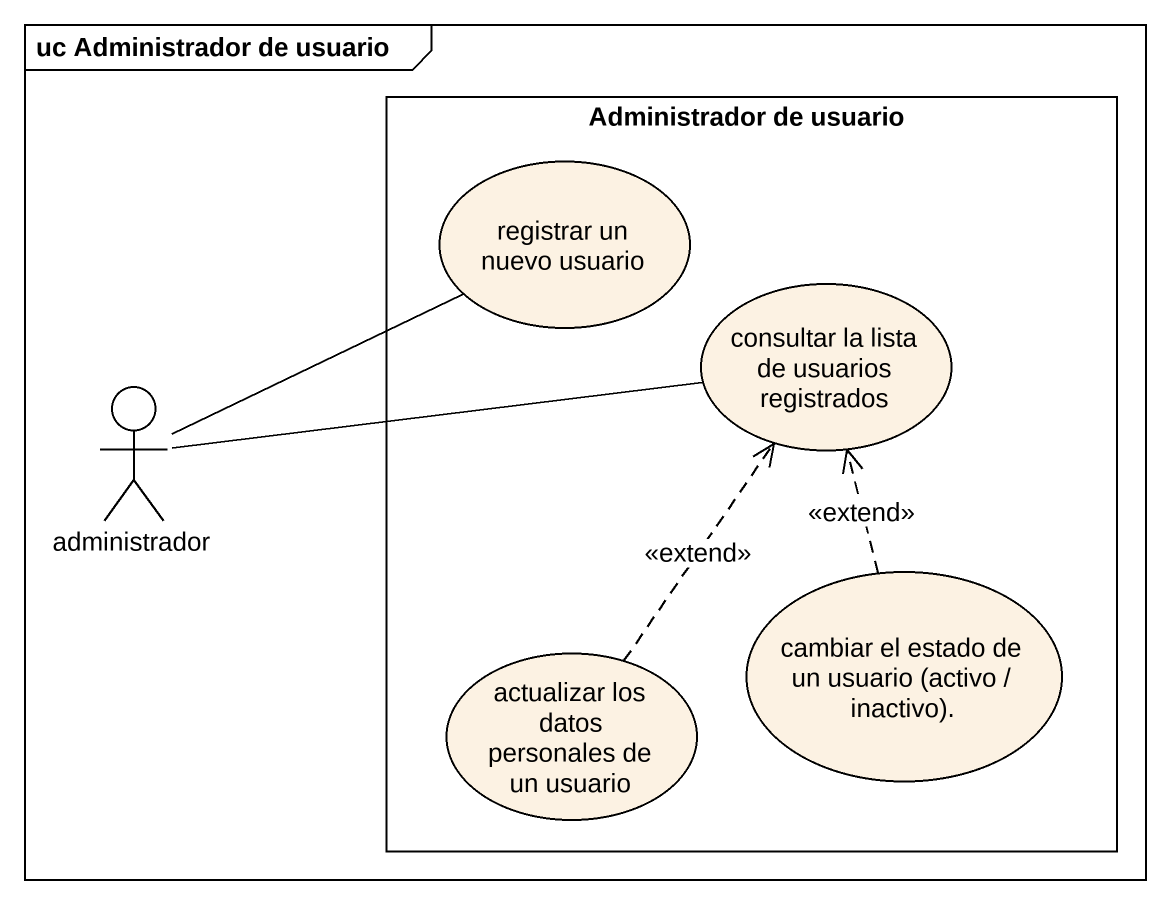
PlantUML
@startuml
mainframe uc Administrador de usuario
rectangle "Administrador de usuario" as Administrador_de_usuario {
  usecase "registrar un nuevo usuario" as registrar_un_nuevo_usuario
  usecase "consultar la lista de usuarios registrados" as consultar_la_lista_de
  usecase "cambiar el estado de un usuario (activo / inactivo)." as cambiar_el_estado_de_un
  usecase "actualizar los datos personales de un usuario" as actualizar_los_datos
}
actor administrador
administrador -up- registrar_un_nuevo_usuario
administrador -right- consultar_la_lista_de
cambiar_el_estado_de_un .up.> consultar_la_lista_de : <<extend>>
actualizar_los_datos .up.> consultar_la_lista_de : <<extend>>
@enduml
